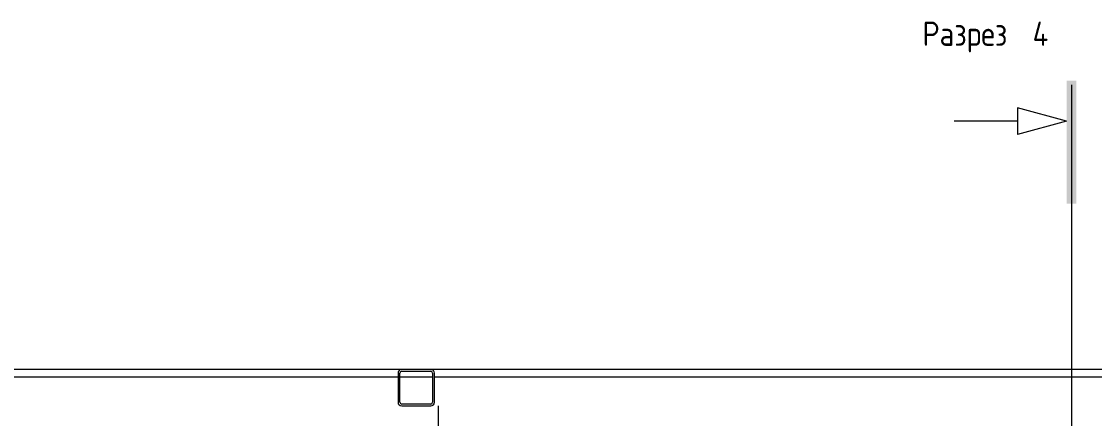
# Model space of a CAD drawing. Header units: millimetres. Extents: x -4001 to 3774, y -595 to 3523.
# Drawn here: x 767 to 2534, y 2869 to 3523 of the extents above; entities that cross this region are included whole.
import ezdxf

# ---------------------------------------------------------------- set-up
doc = ezdxf.new("R2010")
doc.units = ezdxf.units.MM
for name, color, linetype, lineweight in [('A-_ANOTSYBL_E', 7, 'Continuous', 9), ('A_--------_E-', 8, 'Continuous', 9), ('M-_WATR----_E', 5, 'Continuous', 9), ('S-_STRL----_A', 7, 'Continuous', 9)]:
    doc.layers.add(name, color=color, linetype=linetype, lineweight=lineweight)
doc.styles.add('GOST Common_1', font='GOST_Common.ttf', dxfattribs={"width": 0.9, "height": 40})

# ---------------------------------------------------------------- blocks, each defined once
blk = doc.blocks.new('PNS-0100 MAIN FRAME - ASY PNS-0100 MAIN FRAME_iam-651195-Разрез 3')
at = {"layer": 'A_--------_E-'}
for p, q in [((1393.1, 2950), (-1294.1, 2950)), ((3266.8, 2950), (1441.1, 2950))]:
    blk.add_line(p, q, dxfattribs=at)
at = {"layer": 'S-_STRL----_A'}
for p, q in [((1387.1, 2944), (1387.1, 2896)), ((1390.1, 2896), (1390.1, 2944)), ((1441.1, 2950), (1393.1, 2950)), ((1393.1, 2947), (1441.1, 2947)), ((1444.1, 2944), (1444.1, 2896)), ((1447.1, 2896), (1447.1, 2944)), ((1441.1, 2893), (1393.1, 2893)), ((1393.1, 2890), (1441.1, 2890))]:
    blk.add_line(p, q, dxfattribs=at)
for centre, radius, start, end in [((1393.1, 2944), 6, 90, 180), ((1393.1, 2944), 3, 90, 180), ((1441.1, 2944), 6, 360, 90), ((1441.1, 2944), 3, 0, 90), ((1393.1, 2896), 6, 180, 270), ((1393.1, 2896), 3, 180, 270), ((1441.1, 2896), 3, 270, 360), ((1441.1, 2896), 6, 270, 0)]:
    blk.add_arc(centre, radius, start, end, dxfattribs=at)
blk = doc.blocks.new('PNS-0100 MAIN FRAME - Standard-550811-Разрез 3')
blk.add_blockref('PNS-0100 MAIN FRAME - ASY PNS-0100 MAIN FRAME_iam-651195-Разрез 3', (0, 0))
blk = doc.blocks.new('Разрез - Имя вида спереди-163744-Разрез 3')
at = {"layer": 'A-_ANOTSYBL_E'}
blk.add_hatch(color=256, dxfattribs=at).paths.add_polyline_path([(3393.4, 2776.5), (3393.4, 2792.4), (3596, 2792.4), (3596, 2776.5)])
for p, q in [((3529.4, 2873.4), (3529.4, 2977.8)), ((3529.4, 2792.4), (3507.7, 2873.4)), ((3551.1, 2873.4), (3507.7, 2873.4)), ((3529.4, 2792.4), (3551.1, 2873.4))]:
    blk.add_line(p, q, dxfattribs=at)

msp = doc.modelspace()

# ---------------------------------------------------------------- linework, layer by layer
at = {"layer": 'A-_ANOTSYBL_E'}
msp.add_line((2496.2, 3418.8), (2496.2, -495.1), dxfattribs=at)
at = {"layer": 'M-_WATR----_E', "color": 180, "lineweight": 20}
for p, q in [((1387.1, 2937.5), (154.4, 2937.5)), ((1444.1, 2937.5), (1390.1, 2937.5)), ((2799, 2937.5), (1447.1, 2937.5))]:
    msp.add_line(p, q, dxfattribs=at)
at = {"layer": 'M-_WATR----_E', "color": 140, "lineweight": 20}
msp.add_line((1453.6, 2710), (1453.6, 2890), dxfattribs=at)
msp.add_line((1453.6, 2710), (1453.6, 2890), dxfattribs=at)

# ---------------------------------------------------------------- block references
at = {"layer": 'A-_ANOTSYBL_E', "rotation": 89.99999999999964}
msp.add_blockref('Разрез - Имя вида спереди-163744-Разрез 3', (5280.7, -170.5), dxfattribs=at)
at = {"layer": 'A_--------_E-'}
msp.add_blockref('PNS-0100 MAIN FRAME - Standard-550811-Разрез 3', (0, 0), dxfattribs=at)

# ---------------------------------------------------------------- texts
at = {"layer": 'A-_ANOTSYBL_E', "char_height": 40, "attachment_point": 1, "style": 'GOST Common_1'}
for s, insert, width in [('Разрез', (2250.9, 3522.9), 193.367), (' 4', (2410.5, 3522.9), 51.949)]:
    msp.add_mtext(s, dxfattribs=dict(at, insert=insert, width=width))

doc.saveas('drawing.dxf')
